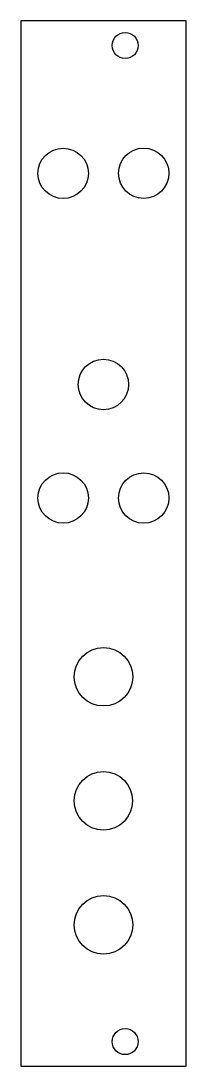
# Model space of a CAD drawing. Header units: inches. Extents: x -0.51 to 0.29, y -4.65 to 0.41.
import ezdxf

# ---------------------------------------------------------------- set-up
doc = ezdxf.new("R2010")
doc.units = ezdxf.units.IN
doc.layers.get('0').update_dxf_attribs({"linetype": 'CONTINUOUS'})

msp = doc.modelspace()

# ---------------------------------------------------------------- linework, layer by layer
msp.add_lwpolyline([(0.2855, -4.6502), (0.2855, 0.4088), (-0.5145, 0.4088), (-0.5145, -4.6502)], close=True)
for centre, radius in [((-0.0097, 0.2899), 0.063), ((-0.3098, -0.3292), 0.122), ((0.0803, -0.3285), 0.122), ((-0.1147, -1.3509), 0.122), ((-0.3098, -1.9004), 0.122), ((0.0804, -1.9006), 0.122), ((-0.1144, -2.7657), 0.1415), ((-0.1151, -3.3662), 0.1415), ((-0.1143, -3.9668), 0.1417), ((-0.0097, -4.5318), 0.063)]:
    msp.add_circle(centre, radius)

doc.saveas('drawing.dxf')
